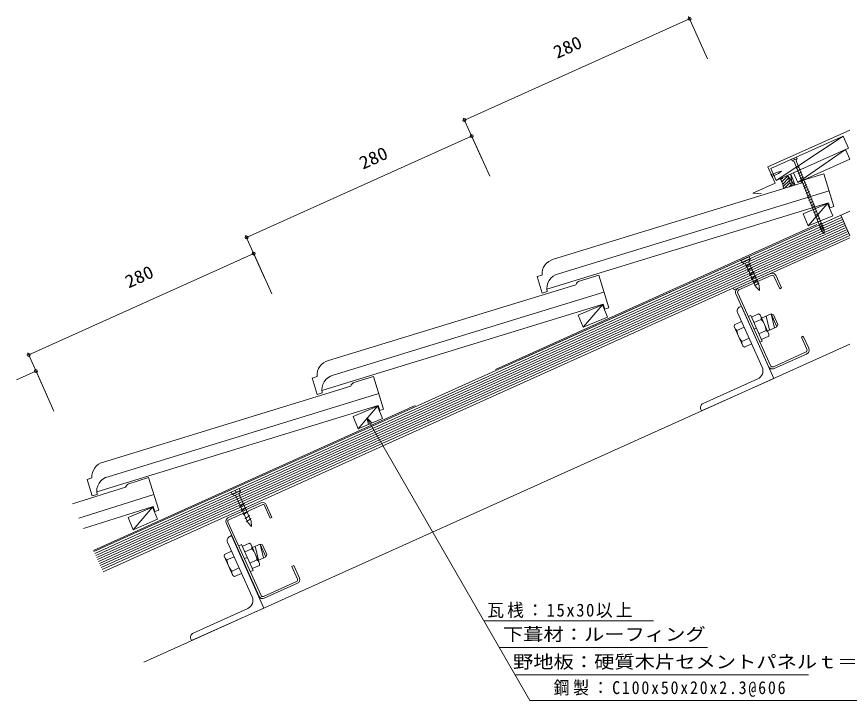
# Model space of a CAD drawing. Units: millimetres, scale not verified. Extents: x -913 to 913, y -401 to 410.
# Drawn here: x -913 to 31, y -401 to 374 of the extents above; entities that cross this region are included whole.
import ezdxf
from ezdxf.enums import TextEntityAlignment as Align

# ---------------------------------------------------------------- set-up
doc = ezdxf.new("R2010")
doc.units = ezdxf.units.MM
doc.header["$LTSCALE"] = 10
doc.linetypes.add('USER2', pattern=[50, 40, -10])
for name, color, linetype, lineweight in [('0-0_LAYER001', 7, 'Continuous', 18), ('0-1_LAYER002', 7, 'Continuous', 18), ('0-2_LAYER003', 7, 'Continuous', 18), ('0-3_LAYER009', 2, 'Continuous', 18)]:
    doc.layers.add(name, color=color, linetype=linetype, lineweight=lineweight)
doc.styles.add('ＭＳ ゴシック', font='')
doc.styles.get('ＭＳ ゴシック').set_extended_font_data('MS Gothic')

msp = doc.modelspace()

# ---------------------------------------------------------------- linework, layer by layer
at = {"layer": '0-0_LAYER001'}
for p, q in [((-405.41, 257), (-150.08, 371.9)), ((-151.1, 374.18), (-129.56, 326.31)), ((-406.44, 259.28), (-384.9, 211.41)), ((31.7, 245.57), (-61.08, 203.81)), ((-652.54, 123.86), (-397.21, 238.76)), ((-398.23, 241.04), (-376.69, 193.17)), ((-51.77, 188.27), (24.15, 238.88)), ((26.78, 223.61), (-27.35, 186.09)), ((-28.73, 214.95), (-34.54, 212.63)), ((-34.54, 212.63), (-33.84, 210.89)), ((-28.04, 213.21), (-33.84, 210.89)), ((-33.84, 210.89), (-31.4, 209.85)), ((-31.63, 213.79), (-30.94, 212.05)), ((-31.4, 209.85), (0.14, 131)), ((-28.04, 213.21), (-29.08, 210.78)), ((-29.08, 210.78), (2.46, 131.92)), ((-28.73, 214.95), (-28.04, 213.21)), ((-61.08, 203.81), (-52.87, 185.57)), ((-45.61, 198.92), (-50.27, 197.94)), ((-49.07, 196.41), (-45.61, 198.92)), ((-29.08, 201.96), (-25.47, 204.11)), ((-27.92, 199.06), (-24.31, 201.21)), ((-56.89, 195.1), (-57.86, 195.79)), ((-56.32, 192.19), (-57.86, 195.79)), ((-56.89, 195.1), (-50.27, 197.94)), ((-56.15, 193.38), (-56.32, 192.19)), ((-56.15, 193.38), (-49.07, 196.41)), ((-35.05, 195.79), (-30.24, 183.26)), ((-27.35, 186.09), (-32.27, 197.04)), ((-26.76, 196.15), (-23.15, 198.31)), ((-25.6, 193.25), (-21.99, 195.41)), ((-24.44, 190.35), (-20.82, 192.51)), ((-23.28, 187.45), (-19.66, 189.61)), ((-52.87, 185.57), (-78.31, 174.13)), ((-22.11, 184.55), (-18.5, 186.7)), ((-20.95, 181.65), (-17.34, 183.8)), ((-20.09, 179.48), (-16.47, 181.63)), ((-78.31, 174.13), (-68.6, 173.47)), ((-18.93, 176.57), (-15.31, 178.73)), ((-17.76, 173.67), (-14.15, 175.83)), ((-16.6, 170.77), (-12.99, 172.93)), ((-15.74, 168.6), (-12.12, 170.76)), ((6.51, 162.4), (-15.36, 136.96)), ((-14.58, 165.7), (-10.96, 167.85)), ((-13.41, 162.8), (-9.8, 164.95)), ((-12.25, 159.89), (-8.64, 162.05)), ((31.7, 153.58), (-825.62, -232.22)), ((31.7, 153.58), (-343.17, -15.11)), ((-11.39, 157.72), (-7.77, 159.88)), ((-10.22, 154.82), (-6.61, 156.98)), ((-9.06, 151.92), (-5.45, 154.08)), ((-7.9, 149.02), (-4.29, 151.17)), ((-7.03, 146.85), (-3.42, 149)), ((-5.87, 143.94), (-2.26, 146.1)), ((-4.71, 141.04), (-1.1, 143.2)), ((21.45, 148.96), (31.7, 126.17)), ((-3.55, 138.14), (0.06, 140.3)), ((-2.68, 135.97), (0.93, 138.13)), ((-1.81, 133.78), (1.8, 135.94)), ((-0.94, 131.61), (2.67, 133.77)), ((-653.57, 126.14), (-632.03, 78.27)), ((2.6, 128.21), (0.14, 131)), ((2.6, 128.21), (2.46, 131.92)), ((-899.68, -9.28), (-644.34, 105.62)), ((-645.36, 107.9), (-623.82, 60.03)), ((-82.54, 102.05), (-91.66, 97.94)), ((-91.66, 97.94), (-90.43, 95.21)), ((-81.31, 99.31), (-90.43, 95.21)), ((-90.43, 95.21), (-86.35, 93.66)), ((-81.31, 99.31), (-82.77, 95.45)), ((-82.77, 95.45), (-71.13, 69.58)), ((-82.54, 102.05), (-81.31, 99.31)), ((-86.35, 93.66), (-74.78, 67.94)), ((-86.29, 90.5), (-80.66, 94.19)), ((-84.24, 85.94), (-78.61, 89.64)), ((-82.19, 81.38), (-76.56, 85.08)), ((-82.22, 81.25), (-76.59, 84.94)), ((-80.16, 76.69), (-74.53, 80.38)), ((-80.13, 76.82), (-74.51, 80.52)), ((-78.08, 72.26), (-72.45, 75.96)), ((-76.55, 68.85), (-70.92, 72.54)), ((-70.66, 63.65), (-74.78, 67.94)), ((-70.66, 63.65), (-71.13, 69.58)), ((-248.81, 47.45), (-270.68, 22.02)), ((-95.62, 38.71), (-67.72, -23.3)), ((-93.11, 45.33), (-91.29, 46.15)), ((-54.36, -35.93), (-91.29, 46.15)), ((-99.19, 24.89), (-91.05, 28.55)), ((-83.45, 34.32), (-80.71, 35.55)), ((-67.58, 6.37), (-80.71, 35.55)), ((-71.69, 37.26), (-79.83, 33.6)), ((-68.85, 30.95), (-76.99, 27.28)), ((-69.95, 36.01), (-71.69, 37.26)), ((-60.1, 14.13), (-69.95, 36.01)), ((-68.31, 32.36), (-57.64, 37.16)), ((-63.2, 34.66), (-59.2, 18.91)), ((-57.64, 37.16), (-55, 36.16)), ((-57.64, 37.16), (-51.07, 22.57)), ((-57.64, 37.16), (-53.65, 21.42)), ((-55, 36.16), (-50.07, 25.22)), ((-99.41, 22.75), (-99.19, 24.89)), ((-99.41, 22.75), (-89.56, 0.87)), ((-96.35, 18.57), (-88.21, 22.23)), ((-76.88, 19.73), (-74.15, 20.96)), ((-61.74, 17.77), (-51.07, 22.57)), ((-50.07, 25.22), (-51.07, 22.57)), ((-90.66, 5.93), (-82.52, 9.6)), ((-63.16, 18.31), (-71.3, 14.65)), ((-60.32, 11.99), (-68.46, 8.33)), ((-60.1, 14.13), (-60.32, 11.99)), ((-89.56, 0.87), (-87.82, -0.38)), ((-87.82, -0.38), (-79.68, 3.28)), ((-70.32, 5.14), (-67.58, 6.37)), ((-900.7, -7), (-879.16, -54.88)), ((-913.31, -37.35), (-891.47, -27.52)), ((-892.49, -25.24), (-870.95, -73.11)), ((-134.74, -64.43), (-72.73, -36.52)), ((-504.13, -67.49), (-526, -92.93)), ((-660.76, -160.77), (-669.88, -164.87)), ((-669.88, -164.87), (-668.65, -167.61)), ((-659.53, -163.51), (-668.65, -167.61)), ((-668.65, -167.61), (-664.68, -169.12)), ((-665.32, -162.82), (-664.09, -165.56)), ((-664.68, -169.12), (-651.04, -199.43)), ((-659.53, -163.51), (-661.04, -167.47)), ((-661.04, -167.47), (-647.4, -197.79)), ((-660.76, -160.77), (-659.53, -163.51)), ((-673.6, -193.96), (-635.84, -176.97)), ((-672.65, -196.06), (-634.9, -179.07)), ((-660.5, -181.43), (-654.87, -177.73)), ((-623.71, -193.44), (-630.16, -179.13)), ((-759.35, -181.88), (-781.01, -207.49)), ((-658.45, -185.99), (-652.82, -182.29)), ((-656.4, -190.55), (-650.77, -186.85)), ((-625.81, -194.39), (-632.25, -180.07)), ((-654.35, -195.11), (-648.72, -191.41)), ((-652.81, -198.52), (-647.18, -194.83)), ((-646.92, -203.71), (-647.4, -197.79)), ((-625.81, -194.39), (-623.71, -193.44)), ((-675.75, -199.65), (-638.24, -282.99)), ((-636.15, -282.05), (-673.65, -198.7)), ((-646.92, -203.71), (-651.04, -199.43)), ((-671.54, -214.96), (-669.71, -214.14)), ((-632.78, -296.22), (-669.71, -214.14)), ((-674.05, -221.58), (-646.14, -283.59)), ((-661.08, -225.61), (-658.34, -224.38)), ((-645.21, -253.56), (-658.34, -224.38)), ((-649.32, -222.67), (-657.46, -226.33)), ((-647.58, -223.92), (-649.32, -222.67)), ((-637.73, -245.81), (-647.58, -223.92)), ((-645.94, -227.57), (-637.28, -223.67)), ((-642.83, -226.17), (-638.84, -241.92)), ((-637.28, -223.67), (-633.28, -239.42)), ((-637.28, -223.67), (-634.63, -224.68)), ((-637.28, -223.67), (-630.71, -238.26)), ((-634.63, -224.68), (-629.71, -235.62)), ((-677.83, -237.54), (-677.62, -235.4)), ((-677.62, -235.4), (-669.47, -231.74)), ((-646.48, -228.99), (-654.62, -232.65)), ((-629.71, -235.62), (-630.71, -238.26)), ((-677.83, -237.54), (-667.98, -259.42)), ((-674.77, -241.72), (-666.63, -238.06)), ((-654.51, -240.2), (-651.77, -238.97)), ((-640.79, -241.62), (-648.93, -245.28)), ((-639.37, -242.16), (-630.71, -238.26)), ((-669.09, -254.36), (-660.94, -250.69)), ((-647.95, -254.79), (-645.21, -253.56)), ((-637.95, -247.94), (-646.09, -251.6)), ((-637.73, -245.81), (-637.95, -247.94)), ((-601.19, -249.1), (-599.09, -248.16)), ((-594.75, -263.42), (-601.19, -249.1)), ((-592.65, -262.48), (-599.09, -248.16)), ((-667.98, -259.42), (-666.24, -260.67)), ((-666.24, -260.67), (-658.1, -257.01)), ((-633.5, -283.05), (-595.75, -266.07)), ((-632.56, -285.15), (-594.81, -268.16)), ((-713.17, -324.72), (-651.16, -296.81)), ((-383.34, -310.92), (-190.94, -310.92)), ((-365.66, -340.9), (-129.53, -340.9)), ((-348.01, -371.8), (-15.03, -371.8))]:
    msp.add_line(p, q, dxfattribs=at)
at = {"layer": '0-0_LAYER001', "color": 1}
for p, q in [((-46.47, 189.46), (-44.32, 191.62)), ((-45.36, 187.04), (-38.75, 193.66)), ((-44.41, 184.46), (-37.77, 191.1)), ((-30.89, 183.07), (-38.9, 194.06)), ((-38.9, 194.06), (-34.28, 182.02)), ((-35.05, 195.79), (-33.6, 182.23)), ((-43.71, 181.62), (-36.78, 188.55)), ((-42.2, 179.59), (-35.8, 185.99)), ((-37.1, 181.16), (-34.82, 183.44)), ((22.47, 146.68), (-824.6, -234.5)), ((23.5, 144.4), (-823.57, -236.78)), ((24.52, 142.13), (-822.55, -239.06)), ((25.55, 139.85), (-821.52, -241.34)), ((26.58, 137.57), (-820.49, -243.62)), ((27.6, 135.29), (-819.47, -245.89)), ((28.63, 133.01), (-818.44, -248.17)), ((29.65, 130.73), (-817.42, -250.45)), ((30.68, 128.45), (-816.39, -252.73))]:
    msp.add_line(p, q, dxfattribs=at)
at = {"layer": '0-0_LAYER001', "color": 4}
for p, q in [((2.25, 196.04), (-21.19, 188.84)), ((2.25, 196.04), (13.62, 158.99)), ((-304.2, 99.21), (-23.63, 185.29)), ((-298.79, 82.56), (8.17, 176.74)), ((-311.87, 65.24), (7.46, 163.21)), ((9.17, 157.62), (7.46, 163.21)), ((9.17, 157.62), (13.62, 158.99)), ((-322.86, 79.5), (-317.13, 60.82)), ((-322.85, 79.47), (-317.23, 81.19)), ((-253.06, 81.09), (-276.51, 73.9)), ((-253.06, 81.09), (-241.7, 44.04)), ((-559.52, -15.73), (-278.95, 70.35)), ((-554.11, -32.38), (-247.15, 61.8)), ((-311.52, 62.55), (-317.13, 60.82)), ((-567.19, -49.7), (-247.86, 48.27)), ((-246.15, 42.68), (-247.86, 48.27)), ((-246.15, 42.68), (-241.7, 44.04)), ((-578.18, -35.45), (-572.45, -54.12)), ((-578.17, -35.48), (-572.55, -33.76)), ((-508.38, -33.85), (-531.83, -41.05)), ((-508.38, -33.85), (-497.02, -70.9)), ((-814.84, -130.68), (-534.27, -44.6)), ((-809.43, -147.32), (-502.46, -53.15)), ((-566.84, -52.4), (-572.45, -54.12)), ((-822.51, -164.65), (-503.18, -66.67)), ((-501.47, -72.27), (-503.18, -66.67)), ((-501.47, -72.27), (-497.02, -70.9)), ((-833.5, -150.39), (-827.77, -169.07)), ((-833.49, -150.42), (-827.87, -148.7)), ((-763.88, -148.27), (-787.27, -155.66)), ((-763.88, -148.27), (-752.21, -185.22)), ((-849.91, -178.26), (-789.68, -159.23)), ((-842.67, -194.33), (-757.8, -167.52)), ((-822.16, -167.34), (-827.77, -169.07)), ((-837.42, -206.01), (-758.41, -181.05)), ((-756.65, -186.63), (-758.41, -181.05)), ((-756.65, -186.63), (-752.21, -185.22))]:
    msp.add_line(p, q, dxfattribs=at)
at = {"layer": '0-0_LAYER001', "linetype": 'USER2'}
msp.add_line((-826.24, -230.85), (31.7, 155.23), dxfattribs=at)
at = {"layer": '0-0_LAYER001'}
for points in [[(-51.77, 188.27), (30.3, 225.2), (24.15, 238.88), (-57.92, 201.94)], [(-15.36, 136.96), (12.31, 148.56), (6.51, 162.4), (-21.16, 150.8)], [(-270.68, 22.02), (-243.01, 33.62), (-248.81, 47.45), (-276.48, 35.85)], [(-526, -92.93), (-498.33, -81.33), (-504.13, -67.49), (-531.8, -79.09)], [(-781.01, -207.49), (-753.44, -195.66), (-759.35, -181.88), (-786.92, -193.7)]]:
    msp.add_lwpolyline(points, close=True, dxfattribs=at)
for points in [[(-27.35, 186.09), (31.7, 212.67), (26.78, 223.61)], [(-137.25, -71.04), (-136.43, -72.86), (-54.36, -35.93)], [(-514.22, -87.79), (-516.16, -80.54), (-510.86, -85.85)], [(-516.16, -80.54), (-331.23, -400.87), (53.22, -400.87)], [(-715.68, -331.33), (-714.85, -333.15), (-632.78, -296.22)]]:
    msp.add_lwpolyline(points, dxfattribs=at)
for centre in [(-150.08, 371.9), (-405.41, 257), (-397.21, 238.76), (-652.54, 123.86), (-644.34, 105.62), (-899.68, -9.28), (-891.47, -27.52)]:
    msp.add_circle(centre, 1.7, dxfattribs=at)
for centre, radius, start, end in [((-68.49, 177.31), 25.19, 4.37261, 31.35746), ((-91.06, 40.77), 5, 114.22009, 204.23074), ((-74.9, 32.03), 6.15, 349.86246, 23.86974), ((-85.91, 15.67), 22.9, 6.61649, 41.832), ((-93.14, 23.82), 6.15, 204.55376, 238.55602), ((-73.56, 21.22), 22.94, 186.64732, 221.80409), ((-66.38, 13.06), 6.16, 24.60093, 58.55558), ((-84.61, 4.85), 6.15, 169.87801, 203.89275), ((-76.84, -27.4), 10, 294.23666, 24.2239), ((-132.69, -68.98), 5, 114.22009, 204.23074), ((-634.08, -180.89), 4.3, 24.22764, 114.22763), ((-634.08, -180.89), 2, 24.22764, 114.22763), ((-671.83, -197.88), 4.3, 114.22763, 204.22764), ((-671.83, -197.88), 2, 114.22763, 204.22764), ((-669.49, -219.52), 5, 114.2198, 204.23045), ((-652.53, -227.9), 6.15, 349.86202, 23.86929), ((-663.54, -244.26), 22.9, 6.61633, 41.83185), ((-671.57, -236.47), 6.15, 204.55348, 238.55574), ((-651.99, -239.07), 22.94, 186.64699, 221.80376), ((-644, -246.88), 6.16, 24.60071, 58.55536), ((-663.03, -255.44), 6.15, 169.87773, 203.89247), ((-596.57, -264.24), 2, 294.22764, 24.22764), ((-596.57, -264.24), 4.3, 294.22764, 24.22764), ((-634.32, -281.23), 4.3, 204.22764, 294.22764), ((-634.32, -281.23), 2, 204.22764, 294.22764), ((-655.26, -287.69), 10, 294.23627, 24.2235), ((-711.12, -329.27), 5, 114.2198, 204.23045)]:
    msp.add_arc(centre, radius, start, end, dxfattribs=at)
at = {"layer": '0-0_LAYER001', "color": 4}
for centre, radius, start, end in [((-18.01, 183.76), 5.82, 113.22724, 164.79898), ((-300.44, 82.76), 16.87, 102.88245, 185.35433), ((-295.03, 66.12), 16.87, 102.88245, 192.21985), ((-273.33, 68.82), 5.82, 113.22724, 164.79898), ((-555.76, -32.18), 16.87, 102.88245, 185.35433), ((-550.35, -48.83), 16.87, 102.88245, 192.21985), ((-528.65, -46.12), 5.82, 113.22724, 164.79898), ((-811.07, -147.13), 16.87, 102.88245, 185.35433), ((-805.67, -163.77), 16.87, 102.88245, 192.21985), ((-784.04, -160.71), 5.82, 113.70194, 165.27368)]:
    msp.add_arc(centre, radius, start, end, dxfattribs=at)
at = {"layer": '0-1_LAYER002'}
for p, q in [((-58.46, 82.85), (-94.94, 66.43)), ((-93.99, 64.34), (-57.52, 80.75)), ((-53.95, 79.4), (-47.79, 65.72)), ((-51.85, 80.34), (-45.69, 66.66)), ((-47.79, 65.72), (-45.69, 66.66)), ((-60.51, -22.25), (-97.45, 59.82)), ((-58.41, -21.31), (-95.35, 60.77)), ((-23.17, 11), (-21.07, 11.95)), ((-17.01, -2.67), (-23.17, 11)), ((-14.92, -1.73), (-21.07, 11.95)), ((-54.84, -22.66), (-18.37, -6.25)), ((-17.42, -8.34), (-53.9, -24.76))]:
    msp.add_line(p, q, dxfattribs=at)
for centre, radius, start, end in [((-56.41, 78.29), 5, 24.22435, 114.24136), ((-56.41, 78.29), 2.7, 24.24038, 114.23248), ((-92.89, 61.88), 5, 114.22009, 204.23074), ((-92.89, 61.88), 2.7, 114.23248, 204.2128), ((-19.48, -3.78), 2.7, 294.22067, 24.24037), ((-19.47, -3.78), 5, 294.21371, 24.24564), ((-55.95, -20.2), 5, 204.20946, 294.235), ((-55.95, -20.2), 2.7, 204.2128, 294.22067)]:
    msp.add_arc(centre, radius, start, end, dxfattribs=at)
at = {"layer": '0-2_LAYER003', "color": 2}
msp.add_line((31.7, 2.8), (-769.2, -357.61), dxfattribs=at)
msp.add_lwpolyline([(31.7, 123.42), (-99.5, 64.38), (-100.52, 66.66)], dxfattribs=at)
at = {"layer": '0-3_LAYER009'}
msp.add_line((31.7, 126.17), (-815.36, -255.01), dxfattribs=at)

# ---------------------------------------------------------------- texts
at = {"layer": '0-2_LAYER003', "style": 'ＭＳ ゴシック', "width": 1.1}
for p in [(-298.58, 322.23), (-518.8, 196.65), (-784.52, 61.97)]:
    msp.add_text('280', height=14.66, rotation=24.228, dxfattribs=at).set_placement(p, align=Align.BOTTOM_LEFT)
at = {"layer": '0-2_LAYER003', "style": 'ＭＳ ゴシック', "width": 1.15}
for s, p in [('下葺材：ルーフィング', (-361.75, -337.71)), ('野地板：硬質木片セメントパネルｔ＝25', (-350.31, -368.92))]:
    msp.add_text(s, height=14.66, dxfattribs=at).set_placement(p, align=Align.BOTTOM_LEFT)
at = {"layer": '0-2_LAYER003', "char_height": 14.66, "attachment_point": 7, "style": 'ＭＳ ゴシック'}
for s, insert in [('\\T1.18;\\W0.95;瓦桟：15x30以上', (-379.44, -307.54)), ('\\T1.23;\\W0.9;\u3000鋼製：C100x50x20x2.3@606\u3000', (-326.38, -397))]:
    msp.add_mtext(s, dxfattribs=dict(at, insert=insert))

doc.saveas('drawing.dxf')
